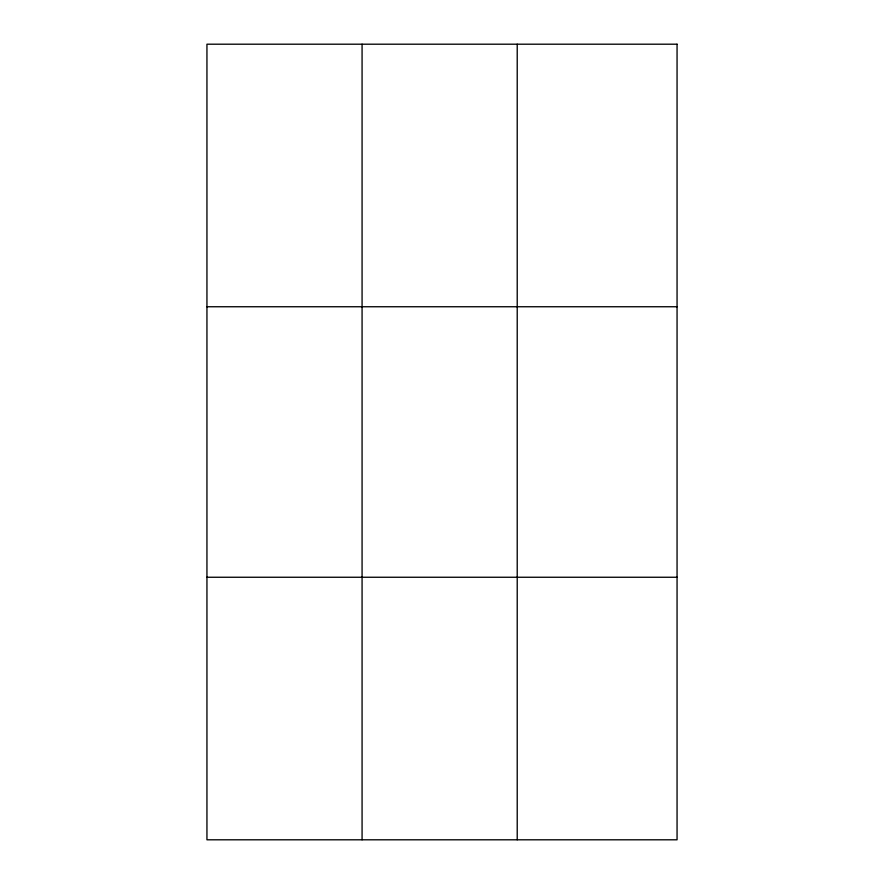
<?xml version="1.0" encoding="UTF-8"?>
<svg xmlns="http://www.w3.org/2000/svg" width="884" height="884" viewBox="0 0 884 884"><rect width="100%" height="100%" fill="white"/><g stroke="black" fill="none" stroke-linecap="round" stroke-linejoin="round"><path stroke-width="1.33" d="M362.075 44.2L362.075 839.8M517.217 44.2L517.217 839.8M206.944 306.748L677.056 306.748M206.944 577.252L677.056 577.252M677.056 44.2L677.056 839.8L206.944 839.8L206.944 44.2L677.056 44.2"/></g></svg>
